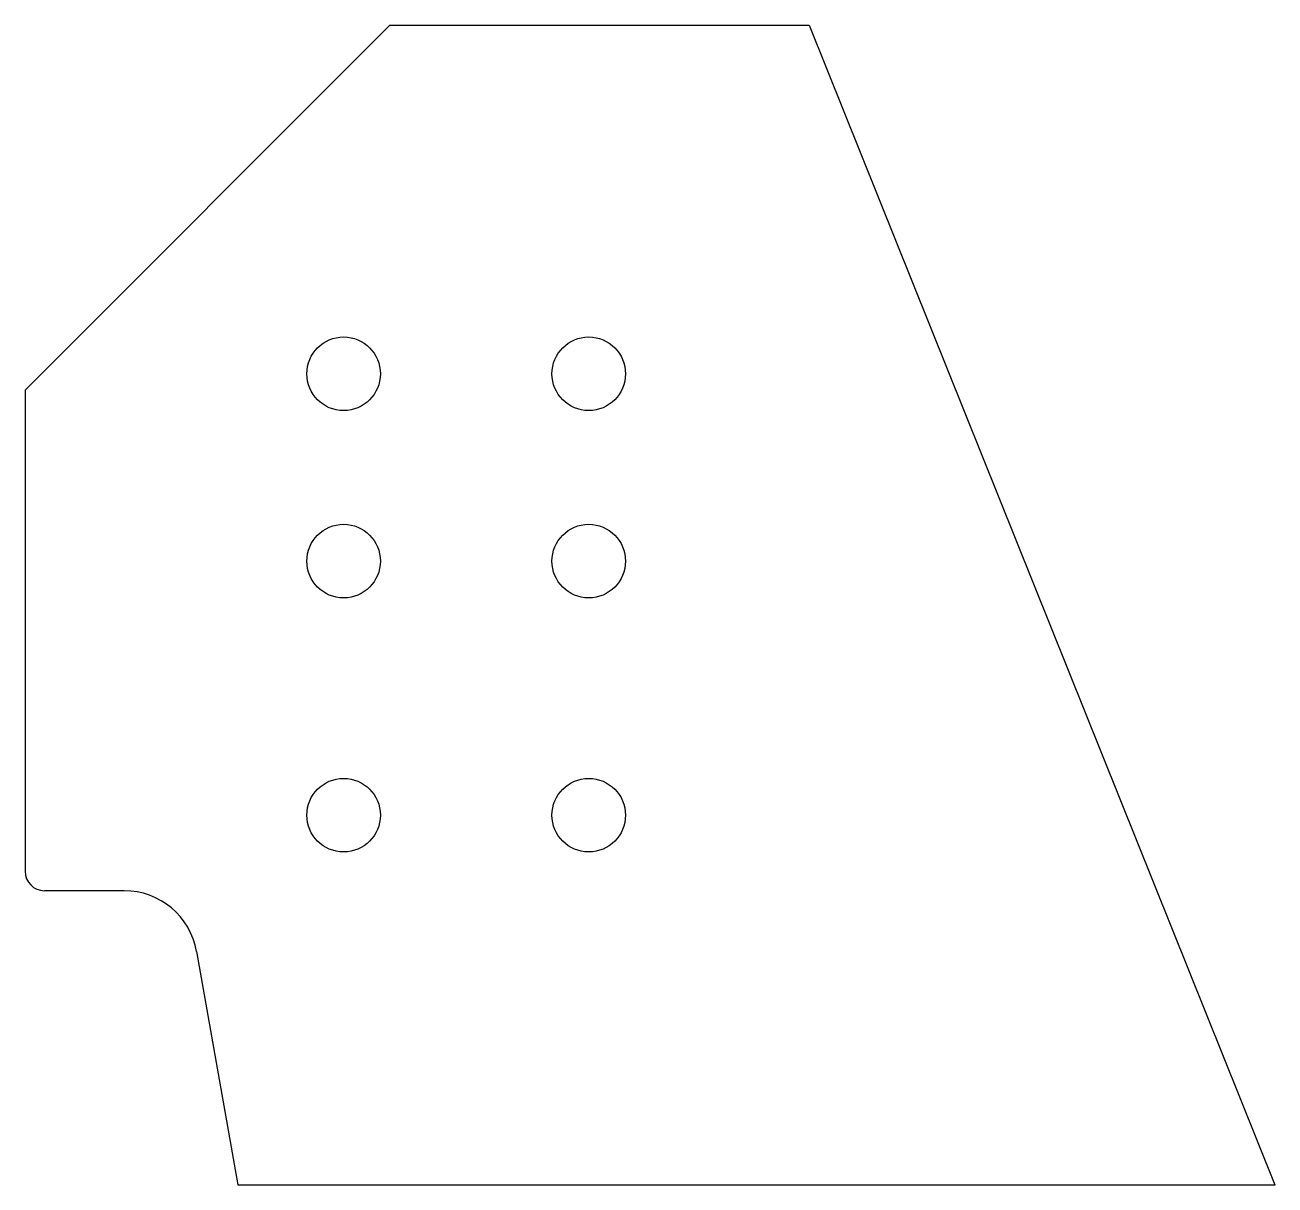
# Model space of a CAD drawing. Extents: x 56 to 107, y -7.9 to 39.4.
import ezdxf

# ---------------------------------------------------------------- set-up
doc = ezdxf.new("R2010")
doc.units = 0
doc.layers.add('VISIBLE', color=7, linetype='CONTINUOUS')

msp = doc.modelspace()

# ---------------------------------------------------------------- linework, layer by layer
at = {"layer": 'VISIBLE'}
for p, q in [((56, 24.476), (70.886, 39.362)), ((70.886, 39.362), (88, 39.362)), ((88, 39.362), (107, -7.94)), ((56, 24.476), (56, 4.86)), ((60.046, 4.06), (56.8, 4.06)), ((63, 1.581), (64.679, -7.94)), ((64.679, -7.94), (107, -7.94))]:
    msp.add_line(p, q, dxfattribs=at)
for centre in [(69, 25.14), (79, 25.14), (69, 17.501), (79, 17.501), (69, 7.14), (79, 7.14)]:
    msp.add_circle(centre, 1.5, dxfattribs=at)
for centre, radius, start, end in [((56.8, 4.86), 0.8, 180, 270), ((60.046, 1.06), 3, 10, 90)]:
    msp.add_arc(centre, radius, start, end, dxfattribs=at)

doc.saveas('drawing.dxf')
